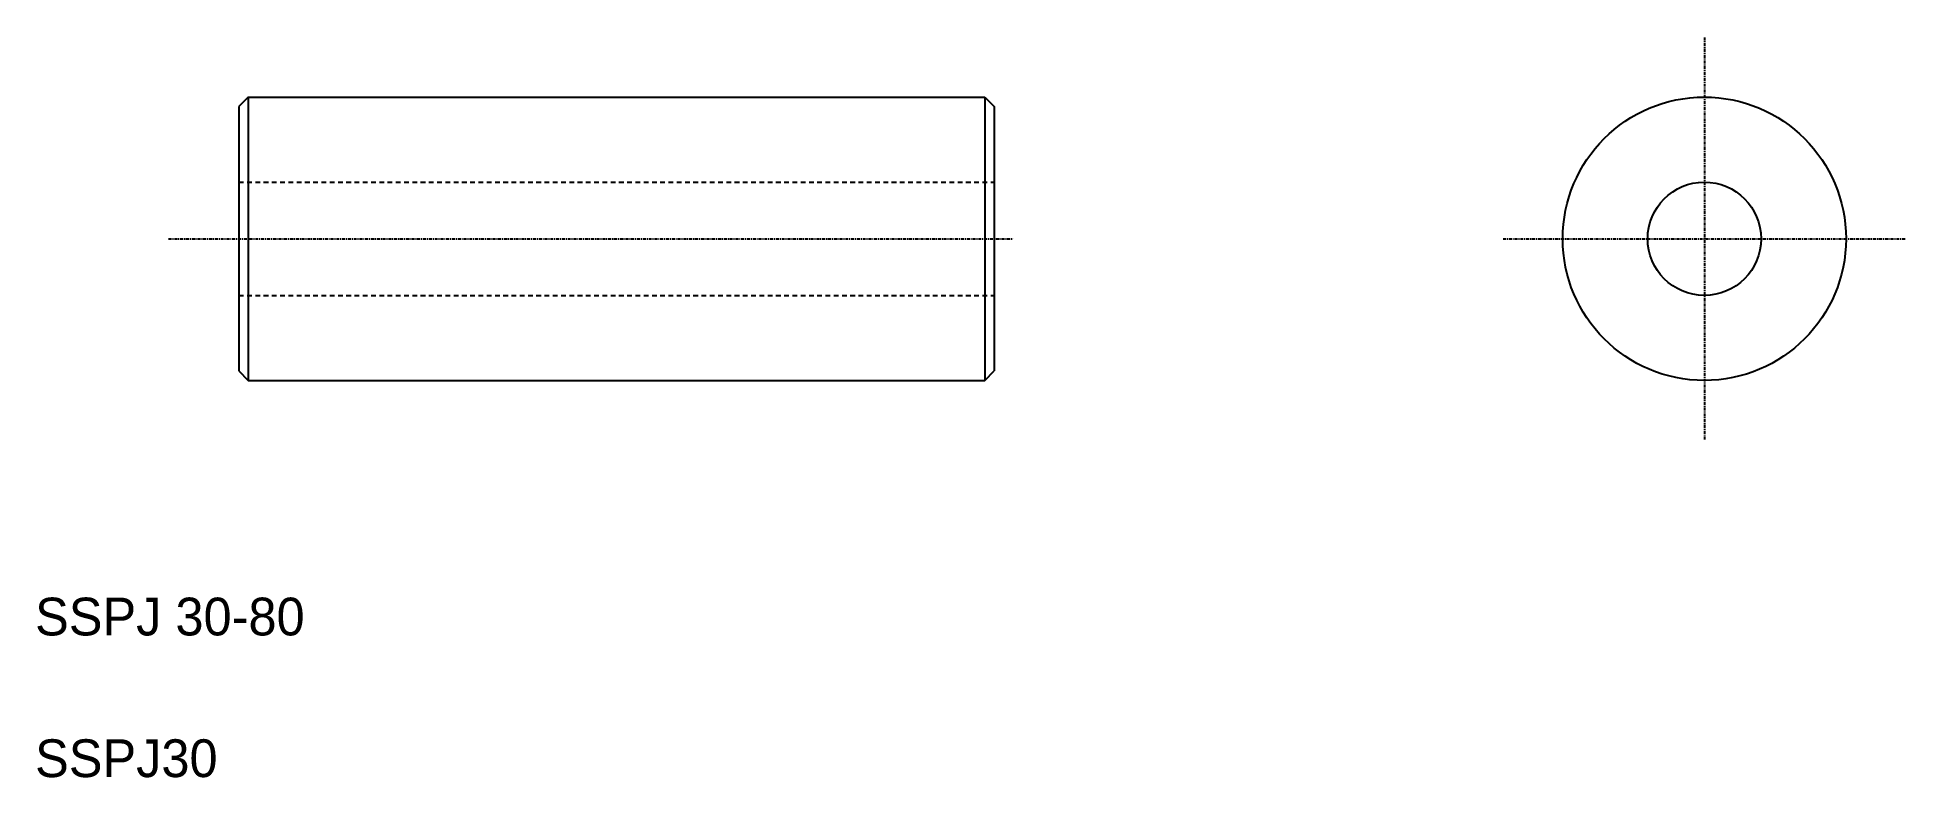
# Model space of a CAD drawing. Extents: x 156 to 354, y 67 to 146.
import ezdxf

# ---------------------------------------------------------------- set-up
doc = ezdxf.new("R2010")
doc.units = 0
doc.header["$LTSCALE"] = 0.25
doc.linetypes.add('CENTER', pattern=[2, 1.25, -0.25, 0.25, -0.25])
doc.linetypes.add('DASHED', pattern=[3.5, 2, -1.5])
doc.layers.get('0').update_dxf_attribs({"linetype": 'CONTINUOUS'})
doc.layers.add('CENTER', color=1, linetype='CENTER')

msp = doc.modelspace()

# ---------------------------------------------------------------- linework, layer by layer
at = {"color": 7, "linetype": 'CONTINUOUS'}
for p, q in [((178.65, 139.19), (177.65, 138.19)), ((178.65, 139.19), (256.65, 139.19)), ((178.65, 139.19), (178.65, 109.19)), ((256.65, 139.19), (256.65, 109.19)), ((256.65, 139.19), (257.65, 138.19)), ((177.65, 138.19), (177.65, 110.19)), ((257.65, 138.19), (257.65, 110.19)), ((177.65, 110.19), (178.65, 109.19)), ((178.65, 109.19), (256.65, 109.19)), ((256.65, 109.19), (257.65, 110.19))]:
    msp.add_line(p, q, dxfattribs=at)
at = {"color": 3, "linetype": 'DASHED'}
for p, q in [((177.65, 130.19), (257.65, 130.19)), ((177.65, 118.19), (257.65, 118.19))]:
    msp.add_line(p, q, dxfattribs=at)
for radius in [15, 6]:
    msp.add_circle((332.84, 124.19), radius)
at = {"layer": 'CENTER', "color": 1, "linetype": 'CENTER'}
for p, q in [((332.84, 145.51), (332.84, 102.88)), ((170.21, 124.19), (259.65, 124.19)), ((311.52, 124.19), (354.15, 124.19))]:
    msp.add_line(p, q, dxfattribs=at)

# ---------------------------------------------------------------- texts
for s, p in [('SSPJ 30-80', (156.07, 82.19)), ('SSPJ30', (156.07, 67.19))]:
    msp.add_text(s, height=4).set_placement(p)

doc.saveas('drawing.dxf')
